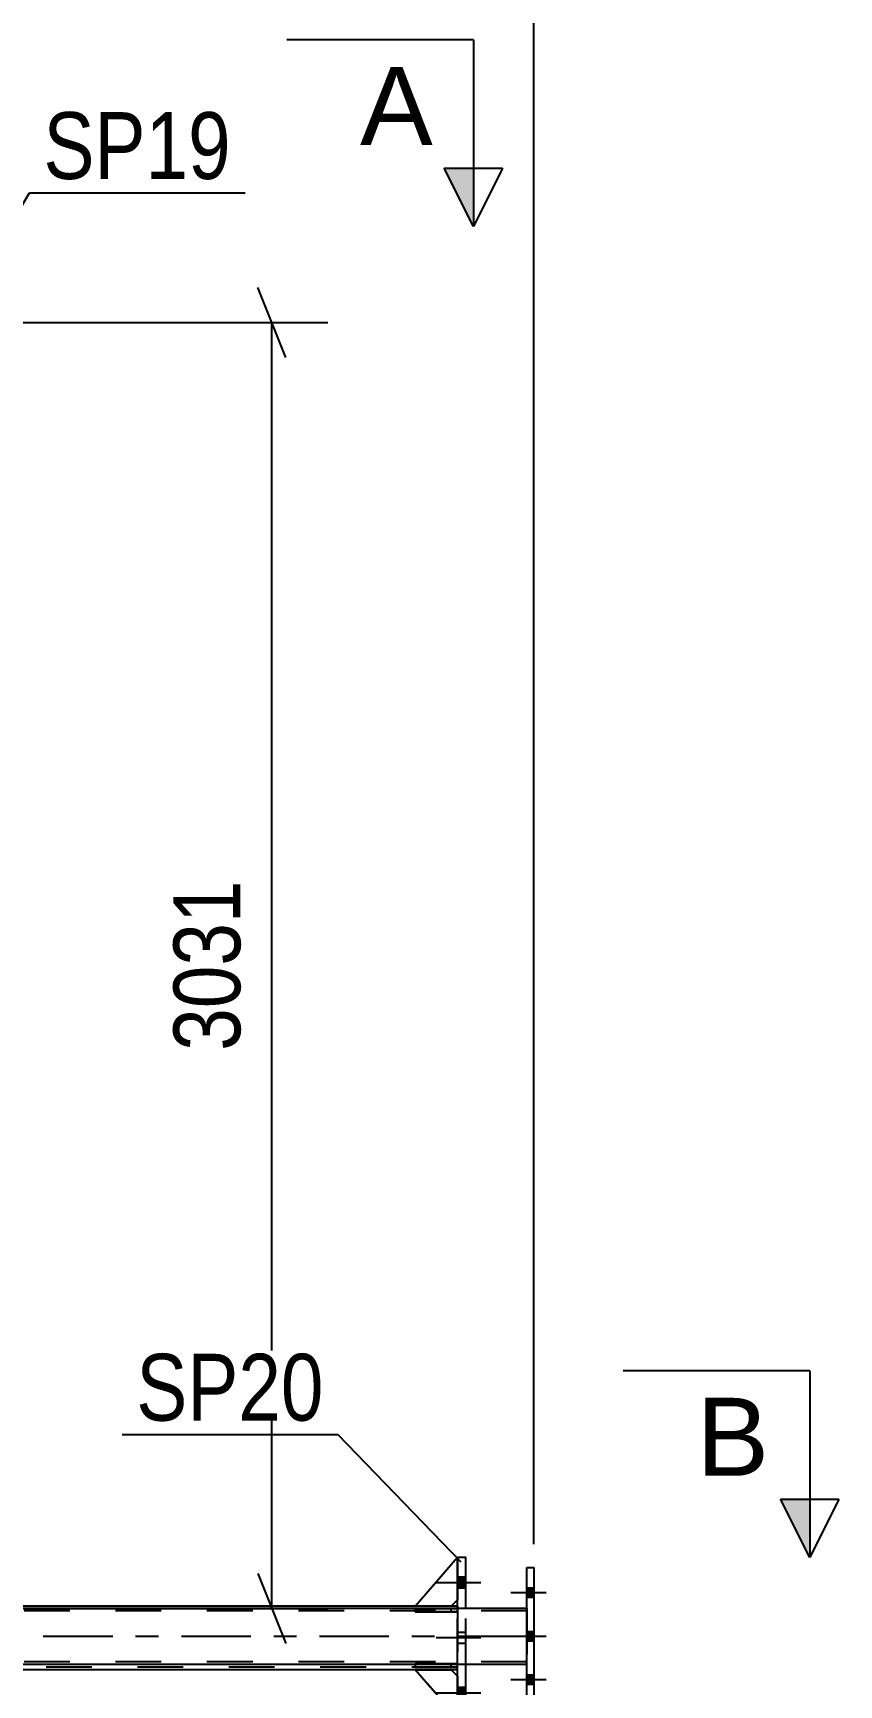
# Model space of a CAD drawing. Header units: millimetres. Extents: x -777 to 412, y -850 to -9.
# Drawn here: x 300.5 to 335, y -116.1 to -45.3 of the extents above; entities that cross this region are included whole.
import ezdxf

# ---------------------------------------------------------------- set-up
doc = ezdxf.new("R2010")
doc.units = ezdxf.units.MM
doc.linetypes.add('DXK_LINE_DOT2', pattern=[3.9198, 1.9599, -1.9599])
doc.linetypes.add('DXK_LINE_DOT3', pattern=[5.9187, 2.979, -0.9799, 0.9799, -0.9799])
doc.styles.add('Arial', font='ARIAL.TTF', dxfattribs={"height": 0.2})
doc.styles.add('Arial Narrow', font='ARIALN.TTF', dxfattribs={"height": 0.2})

# ---------------------------------------------------------------- blocks, each defined once
blk = doc.blocks.new('Part-570390744-4880 - 4628')
at = {"color": 2, "linetype": 'Continuous'}
for p, q in [((318.667, -110.637), (319.031, -110.637)), ((318.667, -112.827), (318.667, -110.637)), ((319.031, -112.827), (319.031, -110.637)), ((318.667, -117.546), (318.667, -115.227)), ((319.031, -117.546), (319.031, -115.227)), ((318.667, -117.546), (319.031, -117.546))]:
    blk.add_line(p, q, dxfattribs=at)
at = {"color": 7, "linetype": 'DXK_LINE_DOT2'}
for p, q in [((318.667, -110.637), (319.031, -110.637)), ((318.667, -115.227), (318.667, -112.827)), ((319.031, -115.227), (319.031, -112.827)), ((319.031, -117.546), (318.667, -117.546))]:
    blk.add_line(p, q, dxfattribs=at)
blk = doc.blocks.new('Part-570390744-5113 - 4628')
at = {"color": 2, "linetype": 'Continuous'}
for p, q in [((321.647, -112.827), (24.953, -112.827)), ((321.647, -115.227), (24.953, -115.227))]:
    blk.add_line(p, q, dxfattribs=at)
at = {"color": 7, "linetype": 'DXK_LINE_DOT2'}
for p, q in [((321.647, -112.936), (24.953, -112.936)), ((321.647, -112.827), (321.647, -115.227)), ((321.647, -115.118), (24.953, -115.118))]:
    blk.add_line(p, q, dxfattribs=at)
at = {"color": 7, "linetype": 'DXK_LINE_DOT3'}
blk.add_line((321.647, -114.027), (24.953, -114.027), dxfattribs=at)
blk = doc.blocks.new('Part-570390744-4680 - 4628')
at = {"color": 7, "linetype": 'DXK_LINE_DOT2'}
for p, q in [((316.849, -112.728), (318.667, -110.637)), ((318.667, -110.637), (318.667, -112.455)), ((318.667, -112.455), (318.394, -112.728)), ((318.394, -112.728), (316.849, -112.728))]:
    blk.add_line(p, q, dxfattribs=at)
blk = doc.blocks.new('Part-570390744-4683 - 4628')
at = {"color": 7, "linetype": 'DXK_LINE_DOT2'}
for p, q in [((318.667, -117.546), (316.849, -115.455)), ((316.849, -115.455), (318.394, -115.455)), ((318.394, -115.455), (318.667, -115.728)), ((318.667, -115.728), (318.667, -117.546))]:
    blk.add_line(p, q, dxfattribs=at)
blk = doc.blocks.new('Bolt-570390744-4960 - 4628')
at = {"linetype": 'Continuous'}
for points in [[(321.938, -112.364), (321.938, -111.964), (321.647, -111.964), (321.647, -112.364)], [(321.938, -112.364), (321.938, -111.964), (321.647, -111.964), (321.647, -112.364)], [(321.938, -112.364), (321.938, -111.964), (321.647, -111.964), (321.647, -112.364)], [(321.938, -114.227), (321.938, -113.827), (321.647, -113.827), (321.647, -114.227)], [(321.938, -114.227), (321.938, -113.827), (321.647, -113.827), (321.647, -114.227)], [(321.938, -116.091), (321.938, -115.691), (321.647, -115.691), (321.647, -116.091)], [(321.938, -116.091), (321.938, -115.691), (321.647, -115.691), (321.647, -116.091)], [(321.938, -116.091), (321.938, -115.691), (321.647, -115.691), (321.647, -116.091)]]:
    blk.add_hatch(color=1, dxfattribs=at).paths.add_polyline_path(points)
at = {"color": 1, "linetype": 'Continuous'}
for p, q in [((322.465, -112.164), (320.956, -112.164)), ((322.465, -112.164), (320.956, -112.164)), ((322.465, -112.164), (320.956, -112.164)), ((321.938, -111.964), (321.647, -111.964)), ((321.938, -111.964), (321.647, -111.964)), ((321.938, -111.964), (321.647, -111.964)), ((321.938, -112.364), (321.647, -112.364)), ((321.938, -112.364), (321.647, -112.364)), ((321.938, -112.364), (321.647, -112.364)), ((321.938, -113.827), (321.647, -113.827)), ((321.938, -113.827), (321.647, -113.827)), ((322.465, -114.027), (320.956, -114.027)), ((322.465, -114.027), (320.956, -114.027)), ((321.938, -114.227), (321.647, -114.227)), ((321.938, -114.227), (321.647, -114.227)), ((322.465, -115.891), (320.956, -115.891)), ((322.465, -115.891), (320.956, -115.891)), ((322.465, -115.891), (320.956, -115.891)), ((321.938, -115.691), (321.647, -115.691)), ((321.938, -115.691), (321.647, -115.691)), ((321.938, -115.691), (321.647, -115.691)), ((321.938, -116.091), (321.647, -116.091)), ((321.938, -116.091), (321.647, -116.091)), ((321.938, -116.091), (321.647, -116.091))]:
    blk.add_line(p, q, dxfattribs=at)
blk = doc.blocks.new('Part-570390744-4983 - 4628')
at = {"color": 7, "linetype": 'DXK_LINE_DOT2'}
for p, q in [((316.849, -115.211), (316.849, -115.2)), ((318.667, -115.2), (316.849, -115.2)), ((316.849, -115.227), (316.849, -115.211)), ((318.394, -115.346), (318.394, -115.2)), ((318.667, -115.227), (318.667, -115.2))]:
    blk.add_line(p, q, dxfattribs=at)
at = {"color": 2, "linetype": 'Continuous'}
for p, q in [((316.849, -115.346), (316.849, -115.227)), ((318.667, -115.346), (316.849, -115.346)), ((318.667, -115.346), (318.667, -115.227))]:
    blk.add_line(p, q, dxfattribs=at)
blk = doc.blocks.new('Part-570390744-4986 - 4628')
at = {"color": 7, "linetype": 'DXK_LINE_DOT2'}
for p, q in [((318.667, -112.837), (316.849, -112.837)), ((316.849, -112.837), (316.849, -112.982)), ((316.849, -112.982), (318.667, -112.982)), ((318.394, -112.982), (318.394, -112.837)), ((318.667, -112.982), (318.667, -112.837))]:
    blk.add_line(p, q, dxfattribs=at)
blk = doc.blocks.new('Part-570390744-4989 - 4628')
at = {"color": 7, "linetype": 'DXK_LINE_DOT2'}
for p, q in [((318.667, -115.2), (316.849, -115.2)), ((316.849, -115.2), (316.849, -115.346)), ((316.849, -115.346), (318.667, -115.346)), ((318.394, -115.346), (318.394, -115.2)), ((318.667, -115.346), (318.667, -115.2))]:
    blk.add_line(p, q, dxfattribs=at)
blk = doc.blocks.new('Bolt-570390744-5040 - 4628')
at = {"linetype": 'Continuous'}
for points in [[(319.031, -111.964), (319.031, -111.491), (318.667, -111.491), (318.667, -111.964)], [(319.031, -111.964), (319.031, -111.491), (318.667, -111.491), (318.667, -111.964)], [(319.031, -111.964), (319.031, -111.491), (318.667, -111.491), (318.667, -111.964)], [(319.031, -116.691), (319.031, -116.219), (318.667, -116.219), (318.667, -116.691)], [(319.031, -116.691), (319.031, -116.219), (318.667, -116.219), (318.667, -116.691)], [(319.031, -116.691), (319.031, -116.219), (318.667, -116.219), (318.667, -116.691)]]:
    blk.add_hatch(color=1, dxfattribs=at).paths.add_polyline_path(points)
at = {"color": 1, "linetype": 'Continuous'}
for p, q in [((319.667, -111.728), (317.758, -111.728)), ((319.667, -111.728), (317.758, -111.728)), ((319.667, -111.728), (317.758, -111.728)), ((319.031, -111.491), (318.667, -111.491)), ((319.031, -111.491), (318.667, -111.491)), ((319.031, -111.491), (318.667, -111.491)), ((319.031, -111.964), (318.667, -111.964)), ((319.031, -111.964), (318.667, -111.964)), ((319.031, -111.964), (318.667, -111.964)), ((319.667, -116.455), (317.758, -116.455)), ((319.667, -116.455), (317.758, -116.455)), ((319.667, -116.455), (317.758, -116.455)), ((319.031, -116.219), (318.667, -116.219)), ((319.031, -116.219), (318.667, -116.219)), ((319.031, -116.219), (318.667, -116.219)), ((319.031, -116.691), (318.667, -116.691)), ((319.031, -116.691), (318.667, -116.691)), ((319.031, -116.691), (318.667, -116.691))]:
    blk.add_line(p, q, dxfattribs=at)
at = {"color": 1, "linetype": 'DXK_LINE_DOT2'}
for p, q in [((319.031, -113.855), (318.667, -113.855)), ((319.031, -113.855), (318.667, -113.855)), ((319.667, -114.091), (317.758, -114.091)), ((319.667, -114.091), (317.758, -114.091)), ((319.031, -114.328), (318.667, -114.328)), ((319.031, -114.328), (318.667, -114.328))]:
    blk.add_line(p, q, dxfattribs=at)
blk = doc.blocks.new('Part-570390744-5047 - 4628')
at = {"color": 7, "linetype": 'DXK_LINE_DOT2'}
for p, q in [((316.849, -112.982), (316.849, -112.837)), ((316.849, -112.837), (318.667, -112.837)), ((318.667, -112.982), (316.849, -112.982)), ((318.394, -112.982), (318.394, -112.837)), ((318.667, -112.837), (318.667, -112.982))]:
    blk.add_line(p, q, dxfattribs=at)
blk = doc.blocks.new('Part-570390744-5101 - 4628')
at = {"color": 2, "linetype": 'Continuous'}
for p, q in [((318.667, -117.546), (316.849, -115.455)), ((316.849, -115.455), (318.394, -115.455)), ((318.394, -115.455), (318.667, -115.728))]:
    blk.add_line(p, q, dxfattribs=at)
at = {"color": 7, "linetype": 'DXK_LINE_DOT2'}
blk.add_line((318.667, -115.728), (318.667, -117.546), dxfattribs=at)
blk = doc.blocks.new('Part-570390744-5107 - 4628')
at = {"color": 2, "linetype": 'Continuous'}
for p, q in [((316.849, -112.728), (318.667, -110.637)), ((318.667, -112.455), (318.394, -112.728)), ((318.394, -112.728), (316.849, -112.728))]:
    blk.add_line(p, q, dxfattribs=at)
at = {"color": 7, "linetype": 'DXK_LINE_DOT2'}
blk.add_line((318.667, -110.637), (318.667, -112.455), dxfattribs=at)
blk = doc.blocks.new('Part-570390744-5108 - 4628')
at = {"color": 7, "linetype": 'DXK_LINE_DOT2'}
for p, q in [((318.667, -112.837), (26.146, -112.837)), ((318.394, -112.728), (316.849, -112.728)), ((318.667, -112.728), (318.667, -115.455)), ((318.667, -115.346), (26.146, -115.346)), ((318.394, -115.455), (316.849, -115.455))]:
    blk.add_line(p, q, dxfattribs=at)
at = {"color": 2, "linetype": 'Continuous'}
for p, q in [((316.849, -112.728), (292.154, -112.728)), ((318.667, -112.728), (318.394, -112.728)), ((316.849, -115.455), (292.154, -115.455)), ((318.667, -115.455), (318.394, -115.455))]:
    blk.add_line(p, q, dxfattribs=at)
blk = doc.blocks.new('Part-570390744-5220 - 4628')
at = {"color": 2, "linetype": 'Continuous'}
for p, q in [((321.647, -116.982), (321.647, -111.073)), ((321.647, -111.073), (321.938, -111.073)), ((321.938, -111.073), (321.938, -116.982)), ((321.938, -116.982), (321.647, -116.982))]:
    blk.add_line(p, q, dxfattribs=at)
at = {"color": 7, "linetype": 'DXK_LINE_DOT2'}
for p, q in [((321.647, -111.073), (321.938, -111.073)), ((321.938, -116.982), (321.647, -116.982))]:
    blk.add_line(p, q, dxfattribs=at)
blk = doc.blocks.new('StraightDimension-570390744-5599 - 4628')
at = {"color": 7, "linetype": 'Continuous'}
for p, q in [((311.305, -59.227), (310.105, -56.227)), ((296.847, -57.727), (313.105, -57.727)), ((310.705, -112.829), (310.705, -57.727)), ((310.105, -111.329), (311.305, -114.329)), ((280.078, -112.829), (313.105, -112.829))]:
    blk.add_line(p, q, dxfattribs=at)
at = {"color": 0}
blk.add_wipeout([(309.955, -81.022), (305.755, -81.022), (305.755, -89.534), (309.955, -89.534)], dxfattribs=at)
at = {"color": 3, "style": 'Arial Narrow'}
blk.add_text('3031', height=2.8633, rotation=90.00021, dxfattribs=at).set_placement((309.355, -88.934))
blk = doc.blocks.new('StraightDimension-570390744-62218 - 4628')
at = {"color": 7, "linetype": 'Continuous'}
blk.add_line((321.938, -110.073), (321.938, -34.918), dxfattribs=at)
blk = doc.blocks.new('SectionMark-570390744-5616 - 4628')
at = {"linetype": 'Continuous'}
blk.add_hatch(color=6, dxfattribs=at).paths.add_polyline_path([(318.101, -51.117), (319.351, -51.117), (319.351, -53.617)])
at = {"color": 6, "linetype": 'Continuous'}
for p, q in [((319.351, -45.617), (311.351, -45.617)), ((319.351, -45.617), (319.351, -53.617)), ((318.101, -51.117), (320.601, -51.117)), ((319.351, -53.617), (318.101, -51.117)), ((320.601, -51.117), (319.351, -53.617))]:
    blk.add_line(p, q, dxfattribs=at)
at = {"color": 0, "linetype": 'Continuous'}
blk.add_wipeout([(317.601, -50.117), (317.601, -46.617), (314.49, -46.617), (314.49, -50.117)], dxfattribs=at)
at = {"color": 3, "linetype": 'Continuous', "style": 'Arial'}
blk.add_text('A', height=3.343, dxfattribs=at).set_placement((314.49, -50.117))
blk = doc.blocks.new('Mark-570390744-4876 - 4628')
at = {"color": 30, "linetype": 'Continuous'}
for p in [(304.298, -105.383), (318.825, -110.853)]:
    blk.add_line(p, (313.537, -105.383), dxfattribs=at)
at = {"color": 0}
blk.add_wipeout([(312.937, -104.783), (312.937, -101.783), (304.898, -101.783), (304.898, -104.783)], dxfattribs=at)
blk.add_wipeout([(312.937, -104.783), (312.937, -101.783), (304.898, -101.783), (304.898, -104.783)], dxfattribs=at)
at = {"color": 3, "style": 'Arial Narrow'}
blk.add_text('SP20', height=2.8633, dxfattribs=at).set_placement((304.898, -104.783))
blk = doc.blocks.new('Mark-570390744-5221 - 4628')
at = {"color": 30, "linetype": 'Continuous'}
for p, q in [((299.085, -54.277), (300.32, -52.179)), ((300.32, -52.179), (309.559, -52.179))]:
    blk.add_line(p, q, dxfattribs=at)
at = {"color": 0}
blk.add_wipeout([(308.959, -51.579), (308.959, -48.579), (300.92, -48.579), (300.92, -51.579)], dxfattribs=at)
blk.add_wipeout([(308.959, -51.579), (308.959, -48.579), (300.92, -48.579), (300.92, -51.579)], dxfattribs=at)
at = {"color": 3, "style": 'Arial Narrow'}
blk.add_text('SP19', height=2.8633, dxfattribs=at).set_placement((300.92, -51.579))
blk = doc.blocks.new('SectionMark-570390744-5618 - 4628')
at = {"linetype": 'Continuous'}
blk.add_hatch(color=6, dxfattribs=at).paths.add_polyline_path([(332.521, -108.146), (333.771, -108.146), (333.771, -110.646)])
at = {"color": 6, "linetype": 'Continuous'}
for p, q in [((333.771, -102.646), (325.771, -102.646)), ((333.771, -102.646), (333.771, -110.646)), ((332.521, -108.146), (335.021, -108.146)), ((333.771, -110.646), (332.521, -108.146)), ((335.021, -108.146), (333.771, -110.646))]:
    blk.add_line(p, q, dxfattribs=at)
at = {"color": 0, "linetype": 'Continuous'}
blk.add_wipeout([(332.021, -107.146), (332.021, -103.646), (328.911, -103.646), (328.911, -107.146)], dxfattribs=at)
at = {"color": 3, "linetype": 'Continuous', "style": 'Arial'}
blk.add_text('B', height=3.343, dxfattribs=at).set_placement((328.911, -107.146))

msp = doc.modelspace()

# ---------------------------------------------------------------- block references
for name in ['Part-570390744-4680 - 4628', 'Part-570390744-5107 - 4628', 'Part-570390744-4880 - 4628', 'Part-570390744-5220 - 4628', 'Bolt-570390744-5040 - 4628', 'Bolt-570390744-4960 - 4628', 'Part-570390744-5113 - 4628', 'Part-570390744-5108 - 4628', 'Part-570390744-4986 - 4628', 'Part-570390744-5047 - 4628', 'Part-570390744-4983 - 4628', 'Part-570390744-4989 - 4628', 'Part-570390744-4683 - 4628', 'Part-570390744-5101 - 4628']:
    msp.add_blockref(name, (0, 0))

# ---------------------------------------------------------------- next in the draw order: block references
msp.add_blockref('StraightDimension-570390744-5599 - 4628', (0, 0))

# ---------------------------------------------------------------- next in the draw order: block references
msp.add_blockref('StraightDimension-570390744-62218 - 4628', (0, 0))

# ---------------------------------------------------------------- next in the draw order: block references
for name in ['SectionMark-570390744-5616 - 4628', 'Mark-570390744-4876 - 4628']:
    msp.add_blockref(name, (0, 0))

# ---------------------------------------------------------------- next in the draw order: block references
for name in ['Mark-570390744-5221 - 4628', 'SectionMark-570390744-5618 - 4628']:
    msp.add_blockref(name, (0, 0))

doc.saveas('drawing.dxf')
